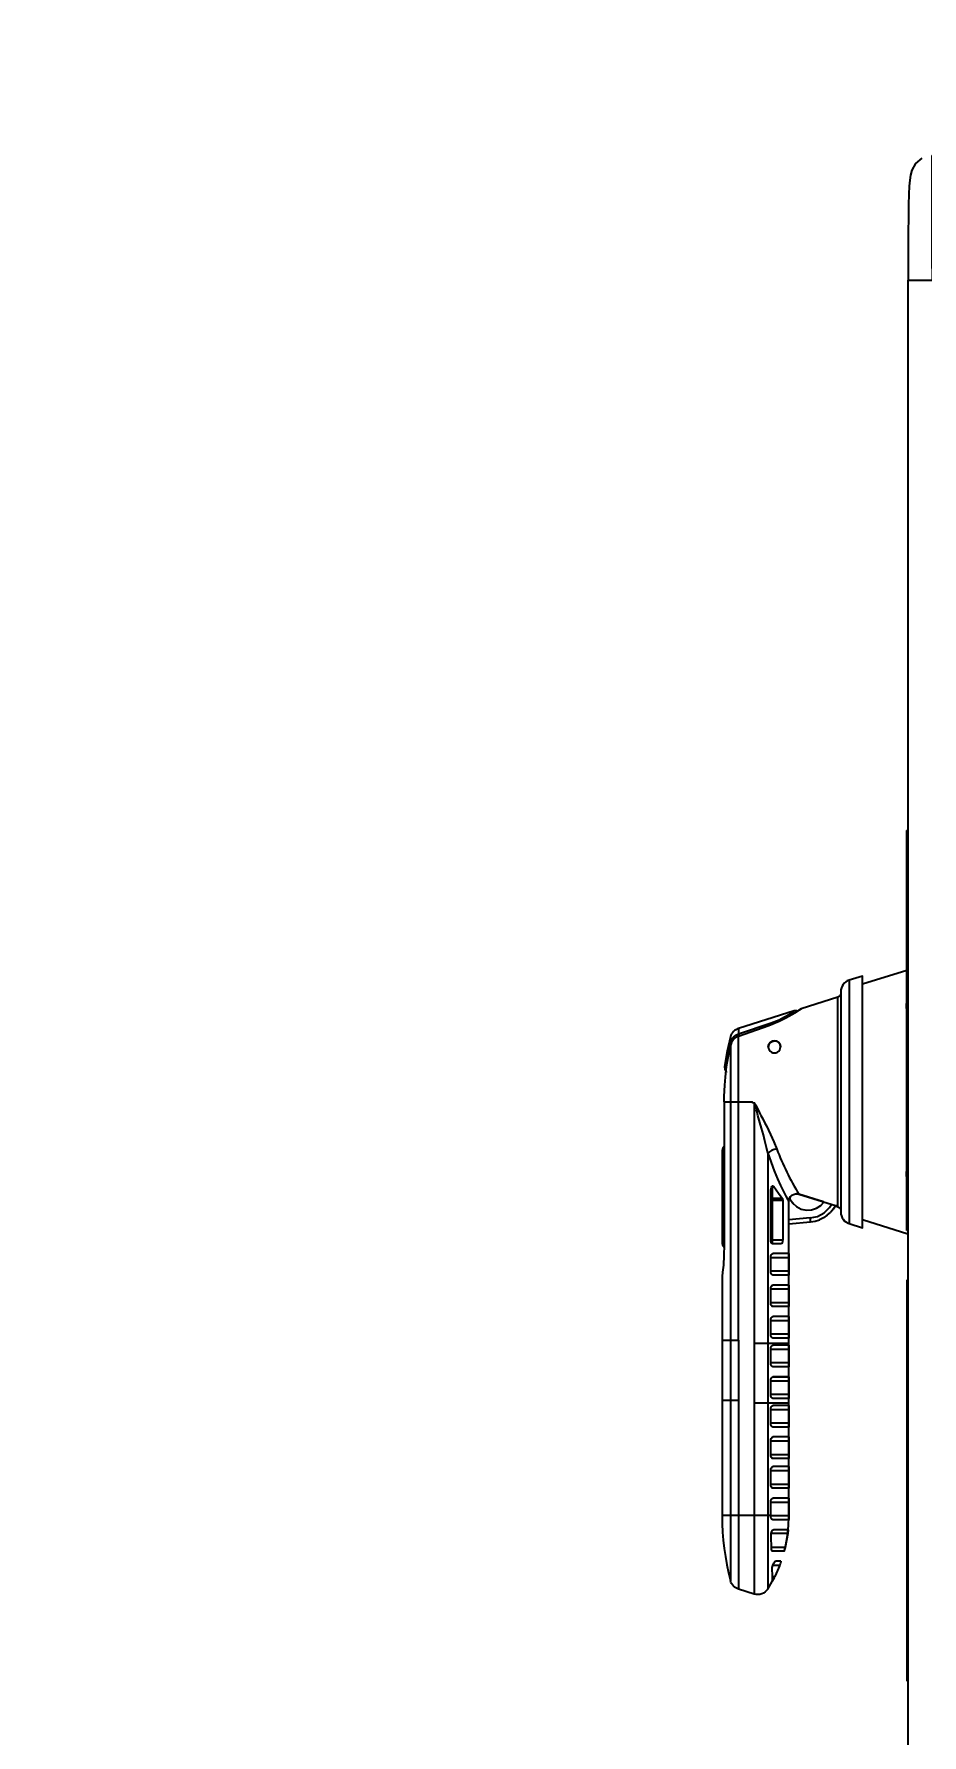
# Model space of a CAD drawing. Header units: feet. Extents: x -17 to 453, y -41 to 31.
# Drawn here: x 48.3068 to 48.5466, y 5.5192 to 5.9787 of the extents above; entities that cross this region are included whole.
import ezdxf
from ezdxf.enums import TextEntityAlignment as Align

# ---------------------------------------------------------------- set-up
doc = ezdxf.new("R2018")
doc.units = ezdxf.units.FT
doc.header["$MEASUREMENT"] = 0
doc.layers.add('E-COMB-BOX', color=42, linetype='Continuous')
doc.layers.add('G-ANNO-TEXT', color=1, linetype='Continuous')
doc.styles.add('NEI-A', font='arial.ttf')
doc.styles.get("Standard").update_dxf_attribs({"font": 'arial.ttf'})

# ---------------------------------------------------------------- blocks, each defined once
blk = doc.blocks.new('DETAIL_TITLE')
at = {"style": 'NEI-A', "flags": 8}
blk.add_attdef('#', text='', height=0.2, dxfattribs=at).set_placement((0.5922, -0.5109), align=Align.MIDDLE_CENTER)
at = {"lineweight": 30, "style": '', "flags": 104}
blk.add_attdef('DETAIL_TITLE', text='', height=0.2, dxfattribs=at).set_placement((0.909896588761212, -0.5251383791434918), align=Align.BOTTOM_LEFT)
at = {"style": 'NEI-A'}
for tag, p in [('SCALE:', (0.9386493124493107, -0.7379200523425924)), ('1"_=_', (1.547398728572484, -0.7379200523425924))]:
    blk.add_attdef(tag, text='', height=0.1, dxfattribs=at).set_placement(p, align=Align.BOTTOM_LEFT)

msp = doc.modelspace()

# ---------------------------------------------------------------- linework, layer by layer
at = {"layer": 'E-COMB-BOX', "lineweight": 25}
for p, q in [((48.54251275426401, 5.655459265105315), (48.54251275426401, 5.7338054800951)), ((48.49492350585085, 5.690234861815332), (48.49492350585085, 5.560845477742157)), ((48.5013349281748, 5.689965639861949), (48.5013349281748, 5.557275988623656)), ((48.50625315361584, 5.651935740710565), (48.50625315361584, 5.667549300728895)), ((48.50572127609818, 5.663704023267908), (48.50901103704074, 5.663704023267908)), ((48.50584341093557, 5.652999495745881), (48.50901103704074, 5.652999495745881)), ((48.49269224683232, 5.651938367266204), (48.49319785879356, 5.651938367266204)), ((48.49263840244165, 5.642917461911182), (48.49263840244165, 5.578469666105011)), ((48.49263840244165, 5.625826464343804), (48.49705758231057, 5.625826464343804)), ((48.49705758231057, 5.625826464343804), (48.49705758231057, 5.55861421872364)), ((48.5013349281748, 5.625081835819087), (48.51072092476416, 5.625081835819087)), ((48.49705758231057, 5.609553638859143), (48.49263840244165, 5.609553638859143)), ((48.51072092476416, 5.608809010334423), (48.5013349281748, 5.608809010334423))]:
    msp.add_line(p, q, dxfattribs=at)
for points in [[(48.5643959026016, 5.946274132426295), (48.54936018482466, 5.945880149079882), (48.54934311221299, 5.945721242463492), (48.54932866615695, 5.945256342114724), (48.54931684665655, 5.944510400312186), (48.54930765371181, 5.943509682612296), (48.54929189437796, 5.940310537839427), (48.54928664126668, 5.935992480362744), (48.54929189437796, 5.930697344186962), (48.54929583421141, 5.928731367288361), (48.5493010873227, 5.926680027331376), (48.54930765371181, 5.924549890705105), (48.54932866615695, 5.918582356284775), (48.54936018482466, 5.91212234268143), (48.54278197621738, 5.91212234268143), (48.54278197621738, 5.274741337966451)], [(48.54663644662314, 5.945223510169193), (48.54490554645457, 5.943795977177357), (48.54390876858814, 5.941914050059326), (48.54354105079815, 5.940596832404487), (48.54333092634673, 5.939280928027468), (48.54318909234202, 5.937649836973322), (48.54308534339414, 5.93547110906766), (48.54301179983614, 5.932592404083206), (48.54296189527893, 5.928875827848714), (48.54293562972251, 5.925478378124814), (48.54291987038864, 5.921533291549403), (48.54291067744388, 5.917060267289799), (48.54290805088824, 5.91212234268143)], [(48.54248517542976, 5.763522330637176), (48.54278197621738, 5.763522330637176)], [(48.54248517542976, 5.763522330637176), (48.54248517542976, 5.7338054800951), (48.54251275426401, 5.7338054800951)], [(48.54278197621738, 5.762256330817372), (48.54248517542976, 5.762256330817372)], [(48.54251275426401, 5.725774786217387), (48.53055141986692, 5.722003052314398)], [(48.5269320261912, 5.723093072906138), (48.5269320261912, 5.657364831224132)], [(48.5247007671727, 5.719573488344855), (48.52468763439448, 5.71940538878372), (48.52464823605985, 5.719242542333866), (48.5245838854466, 5.719087575550944), (48.52449458255475, 5.718944428268413), (48.52438558049557, 5.718817040319745), (48.52425687926907, 5.718708038260568), (48.52411241870873, 5.718621361924356), (48.5239574519258, 5.718558324588933), (48.51401462554018, 5.715423530429308), (48.51401462554018, 5.715430096818414)], [(48.5239574519258, 5.661899579541341), (48.5239574519258, 5.718558324588933)], [(48.54251275426401, 5.715434036651878), (48.54248517542976, 5.715434036651878), (48.54248517542976, 5.716785399530073), (48.54251275426401, 5.716785399530073)], [(48.49332130690875, 5.699669449684092), (48.49360366164035, 5.699303045171931), (48.49492350585085, 5.706372419684391), (48.49523737925014, 5.707144627043359), (48.49569308665417, 5.707763180897228), (48.49633002639753, 5.708285865470136), (48.49705758231057, 5.708620751314584), (48.50588018271456, 5.711596638857824), (48.50802476539688, 5.712447642886074), (48.50935905566339, 5.713112161463688), (48.51100327949575, 5.714064287884185), (48.51185822335749, 5.714615864569163), (48.51212613203304, 5.714797096908516)], [(48.51213269842213, 5.714799723464155), (48.49705758231057, 5.710086369363239), (48.49668067157585, 5.709943222080709), (48.49632608656407, 5.709752796796611), (48.49599908038655, 5.709519033344405), (48.49570227959891, 5.709247184835379), (48.49544356386811, 5.70893856454736), (48.49522555974976, 5.708601052147263), (48.4950508937995, 5.708237274190743), (48.49492350585085, 5.707856423622546)], [(48.49704707608801, 5.690234861815332), (48.49704707608801, 5.708028463017147), (48.50523930313774, 5.710869082944777), (48.50804709111984, 5.712009008093732), (48.50988699334758, 5.71293355567998), (48.51228241209378, 5.714315123948069), (48.51359175008169, 5.715145115531178), (48.51401462554018, 5.715423530429308), (48.51359043680386, 5.715145115531178), (48.51302047422939, 5.714783964130298), (48.51274599916471, 5.714864074077402), (48.51212744531086, 5.714798410186333)], [(48.4949458315738, 5.707849857233439), (48.4940120910428, 5.70393760260356), (48.49330160774144, 5.699672076239736)], [(48.49704707608801, 5.708028463017147), (48.4964639807353, 5.70775004811901), (48.49594523599586, 5.707349498383495), (48.49519010124858, 5.706290996459463), (48.4949208792952, 5.705503029766639)], [(48.49492350585085, 5.707855110344726), (48.49492350585085, 5.706372419684391)], [(48.49705758231057, 5.710086369363239), (48.49705758231057, 5.708620751314584), (48.49713243914639, 5.708396180807131), (48.49723487481646, 5.708094126908214)], [(48.506016763608, 5.711185582899731), (48.50595241299474, 5.711379948017296), (48.50588018271456, 5.711596638857824)], [(48.49319785879356, 5.690234861815332), (48.49321493140523, 5.691735938365163), (48.49326352268461, 5.693237014914996), (48.49334625918737, 5.694736778187007), (48.4935261782489, 5.696929952148702), (48.4938702570381, 5.699806030577516), (48.49433515738687, 5.70266372311683), (48.4949208792952, 5.705503029766639), (48.4949208792952, 5.690234861815332)], [(48.50518939858053, 5.705119552642797), (48.50531153341792, 5.705730226829735), (48.50565692548493, 5.70624765829136), (48.50617435694657, 5.706593050358383), (48.5067850311335, 5.706715185195771), (48.50728801653909, 5.706633761970842)], [(48.49329110151888, 5.699704908185267), (48.49340141685586, 5.698973412438762), (48.49387288359372, 5.698174939523367)], [(48.49319785879356, 5.690234861815332), (48.49319785879356, 5.651629746978186), (48.49313744801375, 5.648739222493337), (48.49298116795303, 5.646174390908191), (48.49279730905804, 5.644209727287416), (48.4926659812759, 5.643076368527566), (48.49265022194203, 5.642948980578895), (48.4926423422751, 5.642899076021683), (48.49264628210857, 5.642917461911182)], [(48.49319785879356, 5.690234861815332), (48.50078335148982, 5.690234861815332), (48.50078335148982, 5.690219102481477), (48.50078860460109, 5.690203343147619), (48.50081093032407, 5.690173137757728), (48.50090811288284, 5.690110100422301), (48.50130340950709, 5.68998533902927), (48.50131916884094, 5.689989278862736), (48.50133361489698, 5.689989278862736), (48.50134937423083, 5.68998533902927), (48.50136513356469, 5.689977459362341), (48.50142948417794, 5.689910482193453), (48.50160283685035, 5.689617621239286), (48.50174992396634, 5.689337893063334), (48.50199944675241, 5.68884804043596), (48.50238817698752, 5.688082399466095), (48.50278216033395, 5.687308878829306), (48.50314593829047, 5.686599708805764), (48.50363185108437, 5.685646269107444), (48.50419787382539, 5.68453392279274), (48.5046036766722, 5.683728883488236), (48.5057094565978, 5.68147661202458), (48.50664319712878, 5.679435778290165), (48.5074245974325, 5.677493440392348), (48.50672199379807, 5.677359486054568), (48.50602726983055, 5.677106023435044), (48.50542447531056, 5.676764571201485), (48.50498584051821, 5.676375840966356), (48.50464832811812, 5.677925508795579), (48.50421625971489, 5.679689240909689), (48.50379469753423, 5.681299319518692), (48.50329565196211, 5.683128715523868), (48.50286358355887, 5.684675756797448), (48.50232776620774, 5.686582636194089), (48.50208743636644, 5.687436266777979), (48.50184973308077, 5.688289897361875), (48.50172628496556, 5.688736411821145), (48.50161334307293, 5.689134335001019), (48.50154636590403, 5.68937203828669), (48.50149383479119, 5.68955458390386), (48.50145968956781, 5.68967015235214), (48.50142948417794, 5.689763395077456), (48.50137563978725, 5.689907855637811), (48.50135331406429, 5.68994725397245), (48.50134280784171, 5.689959073472846), (48.5013349281748, 5.689965639861949), (48.50132048211876, 5.689977459362341), (48.50130340950709, 5.68998533902927)], [(48.49705758231057, 5.625829090899446), (48.49705626903274, 5.690234861815332)], [(48.49319785879356, 5.67823018925014), (48.49284590033742, 5.677769228734839), (48.49269224683232, 5.677096830490296)], [(48.49269224683232, 5.677134915547112), (48.49269224683232, 5.651938367266204), (48.49271194599964, 5.65173086937043), (48.49277235677942, 5.651531251141584), (48.49287085261602, 5.651347392246588), (48.49300349367599, 5.651185859074559), (48.49316502684803, 5.651054531292424), (48.49317553307058, 5.651046651625492)], [(48.49273689827826, 5.677134915547112), (48.4930901700122, 5.677464548280277), (48.49314532768069, 5.677626081452306), (48.49319785879356, 5.677693058621196)], [(48.49319785879356, 5.678073909189395), (48.49318735257098, 5.678051583466434), (48.49310986917953, 5.677766602179194), (48.4930901700122, 5.677464548280277), (48.4931019895126, 5.67724654416193), (48.49310724262389, 5.676994394820225), (48.49310724262389, 5.651938367266204)], [(48.50498584051821, 5.676375840966356), (48.50498584051821, 5.558620785112747), (48.5046719671189, 5.558203162765548), (48.50429374310636, 5.557842011364674), (48.50386298798094, 5.557547837132685), (48.50338889468742, 5.557327206458693), (48.50288459600401, 5.557187999009624), (48.50236585126457, 5.557131528063309), (48.50184447996948, 5.557161733453199), (48.5013349281748, 5.557275988623656), (48.49705495575494, 5.55861421872364), (48.49667935829802, 5.55875867928399), (48.49632608656407, 5.558949104568091), (48.49599776710873, 5.559181554742473), (48.49570227959891, 5.559454716529318), (48.49544356386811, 5.559762023539522), (48.49522424647193, 5.560100849217436), (48.4950508937995, 5.560463313896138), (48.49492350585085, 5.560844164464335)], [(48.50498584051821, 5.676375840966356), (48.50671017429767, 5.671630968197729), (48.50761633599443, 5.669499518293639), (48.5084686533005, 5.667637290342925), (48.50925268015986, 5.666016705511349), (48.5098935597367, 5.664748079135903), (48.51037553269715, 5.66382090499401), (48.51065394759526, 5.663296907143282)], [(48.54251275426401, 5.670047155145151), (48.54248517542976, 5.670047155145151), (48.54248517542976, 5.671398518023345), (48.54251275426401, 5.671398518023345)], [(48.50625315361584, 5.651935740710565), (48.50604302916442, 5.651979078878671), (48.50596029266168, 5.652049995881024), (48.50589725532625, 5.652170817440589), (48.50586179682507, 5.652311338167477), (48.50584866404685, 5.652467618228222), (48.50584866404685, 5.666485545693581), (48.50587624288111, 5.666850636927923), (48.50595766610603, 5.667177643105445), (48.50608899388816, 5.6674205995024), (48.50616910383528, 5.667498082893861), (48.50625315361584, 5.667538794506324), (48.50646853117854, 5.667517782061182), (48.50666289629611, 5.667340489555293), (48.50787767828088, 5.665612215942367), (48.50890991464848, 5.664191249339638), (48.50895062626095, 5.664111139392535), (48.50898345820649, 5.663998197499896), (48.50900447065163, 5.663857676773008), (48.50901103704074, 5.663704023267908), (48.50901103704074, 5.652999495745881), (48.50900447065163, 5.652786744738818), (48.50898477148431, 5.652583186676504), (48.50895193953878, 5.652398014503689), (48.50890860137066, 5.652237794609483), (48.5087943462002, 5.652013224102026), (48.5086590785846, 5.651935740710565)], [(48.50666289629611, 5.667340489555293), (48.50625315361584, 5.667340489555293)], [(48.50625315361584, 5.664191249339638), (48.50604959555353, 5.664154477560638), (48.50587755615892, 5.664048102057111), (48.50584866404685, 5.664010017000286)], [(48.50625315361584, 5.664191249339638), (48.50890991464848, 5.664191249339638)], [(48.51072092476416, 5.654065877336837), (48.51065394759526, 5.654065877336837), (48.51065394759526, 5.663296907143282), (48.51070779198595, 5.663778880103724), (48.51086932515798, 5.664233274229924), (48.51113723383354, 5.664652209854943), (48.51150495162352, 5.665002855033249), (48.51194752624932, 5.665256317652775), (48.51243606559888, 5.665396838379662), (48.5129285447819, 5.665417850824801), (48.51341314429799, 5.665323294821663)], [(48.51065394759526, 5.657303107166527), (48.51656763762493, 5.657820538628147), (48.51656632434711, 5.657841551073286), (48.51656107123582, 5.657901961853073), (48.51655187829107, 5.657999144411852), (48.51654005879068, 5.65813047219399), (48.51652561273464, 5.65829200536602), (48.51650985340078, 5.658474550983193), (48.51649278078911, 5.658674169212042), (48.51647439489961, 5.658880353829996), (48.51841279296396, 5.659316362066694), (48.52022905619092, 5.660293440765798), (48.52170649373996, 5.661731479980202), (48.52218190031131, 5.662548338785097)], [(48.5108890243253, 5.664321263843954), (48.5109875201619, 5.66408881366957), (48.51173871507572, 5.662895044129943), (48.51277620455462, 5.661940291153801), (48.51402775831838, 5.661292845187866), (48.51540670003082, 5.660996044400235), (48.51681453385533, 5.661072214513874), (48.51815276395532, 5.661516102417496), (48.51932814760545, 5.662294876165575), (48.52013450018778, 5.663180025417178)], [(48.51113723383354, 5.664652209854943), (48.51093367577121, 5.664334396622166)], [(48.51206572125326, 5.662536519284707), (48.51173871507572, 5.662895044129943)], [(48.52007671596364, 5.663215483918359), (48.51341314429799, 5.665323294821663), (48.52354245613424, 5.662118896937509), (48.52312089395358, 5.662251537997468)], [(48.52326535451395, 5.662168801494721), (48.52275974255271, 5.661365075468038), (48.52197965552681, 5.66042082871447)], [(48.52275974255271, 5.661365075468038), (48.52327060762522, 5.662176681161647)], [(48.52351619057782, 5.662037473712581), (48.5239574519258, 5.661899579541341), (48.52411241870873, 5.661836542205915), (48.52425687926907, 5.661749865869701), (48.52438558049557, 5.661640863810528), (48.52449458255475, 5.661513475861852), (48.5245838854466, 5.661370328579324), (48.52464823605985, 5.661215361796401), (48.52468763439448, 5.661052515346551), (48.5247007671727, 5.660884415785413)], [(48.51647439489961, 5.658880353829996), (48.51065394759526, 5.658370802035303)], [(48.51656763762493, 5.657820538628147), (48.51777847977624, 5.658014903745709), (48.51894861031509, 5.658381308257876)], [(48.52107086727442, 5.65959740352047), (48.52005307696286, 5.65891318577553), (48.51894861031509, 5.658381308257876)], [(48.52107086727442, 5.65959740352047), (48.52197965552681, 5.66042082871447)], [(48.53055141986692, 5.658454851815873), (48.54278197621738, 5.654597754854492)], [(48.51072092476416, 5.578468352827191), (48.51072092476416, 5.654065877336837)], [(48.54251275426401, 5.65672526492512), (48.54278197621738, 5.65672526492512)], [(48.54278197621738, 5.655459265105315), (48.54251275426401, 5.655459265105315)], [(48.49310724262389, 5.651938367266204), (48.4931269417912, 5.65173086937043), (48.4931400745694, 5.651673085146292)], [(48.50636740878631, 5.643429640261516), (48.50615991089052, 5.643501870541693), (48.50597079888424, 5.643715934826578), (48.50589331549278, 5.643874841442965), (48.505832904713, 5.644058700337958), (48.50579350637836, 5.644268824789377), (48.50578037360014, 5.644488142185548), (48.50576855409976, 5.648209971531323), (48.50578168687796, 5.648430602205313), (48.5058210852126, 5.648643353212375), (48.50588018271456, 5.648828525385189), (48.50595897938386, 5.64899005855722), (48.50614809139012, 5.64920674939775), (48.50635821584156, 5.649278979677923)], [(48.50576986737758, 5.648215224642609), (48.51069728576338, 5.648215224642609)], [(48.50604302916442, 5.651979078878671), (48.50591170138228, 5.652060502103597), (48.50588018271456, 5.652094647326949)], [(48.5086590785846, 5.651935740710565), (48.50625315361584, 5.651935740710565)], [(48.51064344137271, 5.649278979677923), (48.50635821584156, 5.649278979677923)], [(48.51064344137271, 5.649278979677923), (48.51066708037348, 5.649197556452997), (48.51068415298517, 5.648967732834254), (48.51069334592991, 5.648623654045059), (48.51069728576338, 5.648215224642609), (48.51069728576338, 5.64449339529683), (48.51069334592991, 5.644084965894384), (48.51068415298517, 5.643740887105182), (48.51066708037348, 5.643511063486444), (48.51064344137271, 5.643429640261516)], [(48.51069728576338, 5.64449339529683), (48.50578037360014, 5.64449339529683)], [(48.51064344137271, 5.643429640261516), (48.50625709344931, 5.643429640261516)], [(48.50636740878631, 5.634920913256827), (48.50615991089052, 5.634993143537004), (48.50597079888424, 5.635207207821887), (48.50589331549278, 5.635366114438272), (48.505832904713, 5.635549973333264), (48.50579350637836, 5.635760097784686), (48.50578037360014, 5.635978101903034), (48.50576855409976, 5.639701244526633), (48.50578168687796, 5.639921875200624), (48.5058210852126, 5.640134626207685), (48.50588018271456, 5.640319798380499), (48.50595897938386, 5.640480018274708), (48.50614809139012, 5.640696709115236), (48.50635821584156, 5.640770252673233)], [(48.50576986737758, 5.639706497637919), (48.51069728576338, 5.639706497637919)], [(48.51064344137271, 5.640770252673233), (48.50635821584156, 5.640770252673233)], [(48.51064344137271, 5.640770252673233), (48.51066708037348, 5.640688829448308), (48.51068415298517, 5.640459005829566), (48.51069334592991, 5.640114927040365), (48.51069728576338, 5.639706497637919), (48.51069728576338, 5.63598466829214), (48.51069334592991, 5.635576238889695), (48.51068415298517, 5.635232160100491), (48.51066708037348, 5.635002336481755), (48.51064344137271, 5.634920913256827)], [(48.54278197621738, 5.641950889434648), (48.54251275426401, 5.641950889434648), (48.54251275426401, 5.533886510624967), (48.54278197621738, 5.533886510624967)], [(48.51069728576338, 5.63598466829214), (48.50578037360014, 5.63598466829214)], [(48.51064344137271, 5.634920913256827), (48.50625840672713, 5.634920913256827)], [(48.50636740878631, 5.626412186252135), (48.50615991089052, 5.626484416532315), (48.50597079888424, 5.626698480817198), (48.50589331549278, 5.626857387433582), (48.505832904713, 5.627041246328574), (48.50579350637836, 5.627251370779998), (48.50578037360014, 5.627469374898345), (48.50576855409976, 5.631192517521944), (48.50578168687796, 5.631413148195936), (48.5058210852126, 5.631624585925174), (48.50588018271456, 5.63181107137581), (48.50595897938386, 5.63197129127002), (48.50614809139012, 5.632187982110542), (48.50635821584156, 5.632261525668541)], [(48.50576986737758, 5.63119777063323), (48.51069728576338, 5.63119777063323)], [(48.51064344137271, 5.632261525668541), (48.50635821584156, 5.632261525668541)], [(48.51064344137271, 5.632261525668541), (48.51066708037348, 5.632180102443616), (48.51068415298517, 5.631950278824876), (48.51069334592991, 5.631606200035676), (48.51069728576338, 5.63119777063323), (48.51069728576338, 5.627474628009629), (48.51069334592991, 5.627067511885004), (48.51068415298517, 5.62672211981798), (48.51066708037348, 5.626493609477065), (48.51064344137271, 5.626412186252135)], [(48.51069728576338, 5.627474628009629), (48.50578037360014, 5.627474628009629)], [(48.51064344137271, 5.626412186252135), (48.50625840672713, 5.626412186252135)], [(48.50636740878631, 5.618646774494346), (48.50615991089052, 5.618719004774519), (48.50597079888424, 5.618934382337226), (48.50589331549278, 5.619091975675791), (48.505832904713, 5.619275834570786), (48.50579350637836, 5.619485959022207), (48.50578037360014, 5.619705276418374), (48.50576855409976, 5.623428419041972), (48.50578168687796, 5.623649049715961), (48.5058210852126, 5.623860487445205), (48.50588018271456, 5.624045659618019), (48.50595897938386, 5.624207192790048), (48.50614809139012, 5.624423883630575), (48.50635821584156, 5.624497427188575)], [(48.50576986737758, 5.623433672153256), (48.51069728576338, 5.623433672153256)], [(48.51064344137271, 5.624497427188575), (48.50635821584156, 5.624497427188575)], [(48.51064344137271, 5.624497427188575), (48.51066708037348, 5.624416003963647), (48.51068415298517, 5.624186180344907), (48.51069334592991, 5.623840788277884), (48.51069728576338, 5.623433672153256), (48.51069728576338, 5.619710529529658), (48.51069334592991, 5.619303413405032), (48.51068415298517, 5.618958021338013), (48.51066708037348, 5.618728197719272), (48.51064344137271, 5.618646774494346)], [(48.50636740878631, 5.610138047489657), (48.50615991089052, 5.61021027776983), (48.50597079888424, 5.610424342054713), (48.50589331549278, 5.610583248671102), (48.505832904713, 5.610767107566094), (48.50579350637836, 5.610977232017513), (48.50578037360014, 5.611196549413685), (48.50576855409976, 5.614918378759461), (48.50578168687796, 5.615139009433451), (48.5058210852126, 5.615351760440511), (48.50588018271456, 5.61553693261333), (48.50595897938386, 5.615698465785359), (48.50614809139012, 5.615915156625887), (48.50635821584156, 5.615988700183881), (48.51046483558898, 5.615988700183881), (48.51064344137271, 5.615987386906063), (48.51066708037348, 5.615907276958958), (48.51068415298517, 5.615677453340219), (48.51069334592991, 5.615332061273195), (48.51069728576338, 5.614924945148568), (48.51069728576338, 5.611201802524969), (48.51069334592991, 5.610793373122521), (48.51068415298517, 5.610449294333322), (48.51066708037348, 5.610219470714583), (48.51064344137271, 5.610138047489657)], [(48.51069728576338, 5.619710529529658), (48.50578037360014, 5.619710529529658)], [(48.51064344137271, 5.618646774494346), (48.50625840672713, 5.618646774494346)], [(48.51064344137271, 5.615987386906063), (48.50635821584156, 5.615987386906063)], [(48.50576986737758, 5.614924945148568), (48.51069728576338, 5.614924945148568)], [(48.51069728576338, 5.611201802524969), (48.50578037360014, 5.611201802524969)], [(48.50636740878631, 5.602373949009683), (48.50615991089052, 5.602446179289861), (48.50597079888424, 5.602660243574746), (48.50589331549278, 5.602819150191128), (48.505832904713, 5.603003009086125), (48.50579350637836, 5.603213133537544), (48.50578037360014, 5.603432450933713), (48.50576855409976, 5.60715428027949), (48.50578168687796, 5.607374910953482), (48.5058210852126, 5.607587661960545), (48.50588018271456, 5.607772834133357), (48.50595897938386, 5.607933054027567), (48.50614809139012, 5.608149744868093), (48.50635821584156, 5.60822328842609)], [(48.50576986737758, 5.607159533390774), (48.51069728576338, 5.607159533390774)], [(48.51064344137271, 5.610138047489657), (48.50625840672713, 5.610138047489657)], [(48.51064344137271, 5.60822328842609), (48.50635821584156, 5.60822328842609)], [(48.51064344137271, 5.60822328842609), (48.51066708037348, 5.608141865201165), (48.51068415298517, 5.607912041582424), (48.51069334592991, 5.607567962793226), (48.51069728576338, 5.607159533390774), (48.51069728576338, 5.603437704044997), (48.51069334592991, 5.603029274642552), (48.51068415298517, 5.602685195853349), (48.51066708037348, 5.602455372234608), (48.51064344137271, 5.602373949009683)], [(48.51069728576338, 5.603437704044997), (48.50578037360014, 5.603437704044997)], [(48.51064344137271, 5.602373949009683), (48.50625840672713, 5.602373949009683)], [(48.50636740878631, 5.593865222004994), (48.50615991089052, 5.593937452285171), (48.50597079888424, 5.594151516570054), (48.50589331549278, 5.594310423186439), (48.505832904713, 5.594494282081431), (48.50579350637836, 5.594704406532852), (48.50578037360014, 5.594922410651202), (48.50576855409976, 5.598645553274801), (48.50578168687796, 5.59886618394879), (48.5058210852126, 5.599077621678031), (48.50588018271456, 5.599264107128667), (48.50595897938386, 5.599424327022876), (48.50614809139012, 5.599641017863403), (48.50635821584156, 5.599714561421401)], [(48.50576986737758, 5.598650806386084), (48.51069728576338, 5.598650806386084)], [(48.51064344137271, 5.599714561421401), (48.50635821584156, 5.599714561421401)], [(48.51064344137271, 5.599714561421401), (48.51066708037348, 5.599633138196473), (48.51068415298517, 5.599403314577733), (48.51069334592991, 5.599059235788537), (48.51069728576338, 5.598650806386084), (48.51069728576338, 5.594927663762486), (48.51069334592991, 5.594520547637863), (48.51068415298517, 5.594176468848659), (48.51066708037348, 5.59394664522992), (48.51064344137271, 5.593865222004994)], [(48.51069728576338, 5.594927663762486), (48.50578037360014, 5.594927663762486)], [(48.51064344137271, 5.593865222004994), (48.50625840672713, 5.593865222004994)], [(48.50636740878631, 5.585852914016784), (48.50615991089052, 5.585926457574781), (48.50597079888424, 5.586140521859665), (48.50589331549278, 5.586299428476051), (48.505832904713, 5.586483287371044), (48.50579350637836, 5.586693411822467), (48.50578037360014, 5.586911415940812), (48.50576855409976, 5.590634558564413), (48.50578168687796, 5.590855189238404), (48.5058210852126, 5.591066626967644), (48.50588018271456, 5.591253112418279), (48.50595897938386, 5.591413332312486), (48.50614809139012, 5.591630023153011), (48.50635821584156, 5.591703566711009)], [(48.50576986737758, 5.590639811675699), (48.51069728576338, 5.590639811675699)], [(48.51064344137271, 5.591703566711009), (48.50635821584156, 5.591703566711009)], [(48.51064344137271, 5.591703566711009), (48.51066708037348, 5.591622143486085), (48.51068415298517, 5.591392319867346), (48.51069334592991, 5.591048241078145), (48.51069728576338, 5.590639811675699), (48.51069728576338, 5.586916669052098), (48.51069334592991, 5.58650955292747), (48.51068415298517, 5.586165474138272), (48.51066708037348, 5.58593433724171), (48.51064344137271, 5.585852914016784)], [(48.51069728576338, 5.586916669052098), (48.50578037360014, 5.586916669052098)], [(48.51064344137271, 5.585852914016784), (48.50625840672713, 5.585852914016784)], [(48.50578037360014, 5.578472292660656), (48.50576986737758, 5.582125831559721), (48.50578168687796, 5.582345148955893), (48.5058210852126, 5.582557899962954), (48.50588018271456, 5.582744385413591), (48.50595897938386, 5.582904605307797), (48.50614809139012, 5.583121296148322), (48.50635821584156, 5.583194839706319)], [(48.50576986737758, 5.582131084671003), (48.51069728576338, 5.582131084671003)], [(48.51064344137271, 5.583194839706319), (48.50635821584156, 5.583194839706319)], [(48.51069728576338, 5.582131084671003), (48.51069728576338, 5.578407942047409), (48.51069203265209, 5.578046790646529), (48.5106802131517, 5.577744736747612), (48.51065920070655, 5.577478141349872), (48.51064475465053, 5.577382272068912), (48.51062636876102, 5.577344187012093)], [(48.51064344137271, 5.583194839706319), (48.51066708037348, 5.583113416481396), (48.51068415298517, 5.582883592862657), (48.51069334592991, 5.582538200795633), (48.51069728576338, 5.582131084671003)], [(48.49263840244165, 5.578473605938473), (48.49267517422065, 5.576246286753424), (48.49278286300199, 5.574021594124013), (48.4929614687857, 5.571800841328072), (48.49321230484959, 5.56958665492123), (48.49353405791583, 5.567381661459141), (48.49392672798442, 5.565188487497444), (48.49439031505536, 5.56300975959178), (48.49492350585085, 5.560846791019976)], [(48.5063490228968, 5.577344187012093), (48.50619799594735, 5.577382272068912), (48.50609818683292, 5.577453189071267), (48.50591958104921, 5.577711904802079), (48.5058145188235, 5.578042850813063), (48.50578037360014, 5.57840268893612), (48.50578037360014, 5.578472292660656), (48.49263971571947, 5.578472292660656)], [(48.51069728576338, 5.578407942047409), (48.50578037360014, 5.578407942047409)], [(48.50629255195049, 5.568835460007404), (48.50617435694657, 5.568874858342043), (48.50609030716598, 5.568978607289932), (48.50603908933095, 5.569130947517214), (48.50601807688582, 5.569321372801313), (48.50590250843753, 5.573270399210188), (48.50590776154881, 5.573480523661606), (48.5059366536609, 5.573698527779955), (48.50599049805157, 5.573920471731769), (48.50606929472085, 5.574138475850116), (48.50617173039092, 5.574336780801145), (48.50630699800653, 5.574519326418315), (48.50646196478944, 5.574642774533524), (48.50661824485018, 5.57468611270163)], [(48.51062636876102, 5.577344187012093), (48.50627153950533, 5.577344187012093)], [(48.50661824485018, 5.57468611270163), (48.51045038953296, 5.57468611270163)], [(48.51045038953296, 5.57468611270163), (48.51046483558898, 5.574630955033132), (48.51046352231118, 5.574474674972387), (48.51045432936642, 5.574321021467289), (48.51043725675473, 5.574124029794082), (48.51041230447613, 5.573887639786234), (48.51037947253059, 5.573622357666314), (48.50969525478568, 5.569899215042717), (48.50966373611794, 5.569765260704941), (48.50960857844945, 5.569548569864413), (48.50954028800275, 5.569295107244885), (48.50945361166654, 5.569011439235467), (48.5094023938315, 5.568877484897687), (48.50937218844161, 5.568835460007404)], [(48.50944310544396, 5.568805254617512), (48.50986992073591, 5.570555853953406), (48.51033219452903, 5.573106239482516), (48.51061586253846, 5.575681577290233), (48.51071961148634, 5.578271361153985)], [(48.51071961148634, 5.578472292660656), (48.51069728576338, 5.578472292660656)], [(48.51071961148634, 5.578472292660656), (48.51071961148634, 5.578281867376555)], [(48.51037947253059, 5.573622357666314), (48.50592614743832, 5.573622357666314)], [(48.50969525478568, 5.569899215042717), (48.50600100427413, 5.569899215042717)], [(48.50855007652543, 5.566176072419118), (48.50855270308108, 5.566123541306265), (48.50851330474643, 5.565964634689875), (48.50841612218765, 5.565661267513141), (48.50833075912927, 5.565422250949648), (48.50821519068099, 5.565112317383803), (48.50687039419189, 5.562037934003966), (48.50672987346501, 5.561759519105836), (48.50660117223851, 5.561513936153233), (48.50649217017934, 5.561314317924389), (48.50640680712094, 5.561168544086215), (48.50634245650769, 5.561066108416148), (48.50629649178395, 5.5610017578029), (48.50626891294971, 5.560975492246475), (48.50625972000495, 5.560983371913401), (48.50622688805942, 5.562093091672464), (48.50616516400181, 5.564245554021696), (48.50617961005786, 5.564437292583618), (48.5062321411707, 5.564680248980572), (48.50632538389602, 5.564971796656916), (48.50646459134508, 5.565307995779191), (48.50664845024007, 5.565661267513141), (48.50678371785568, 5.56587139196456), (48.5068520083024, 5.565960694856414), (48.50701748130788, 5.566128794417549), (48.50713173647835, 5.566176072419118)], [(48.50937218844161, 5.568835460007404), (48.50623082789288, 5.568835460007404)], [(48.50638448139798, 5.565112317383803), (48.50821519068099, 5.565112317383803)], [(48.50855007652543, 5.566176072419118), (48.50713173647835, 5.566176072419118)], [(48.50498715379603, 5.558623411668389), (48.50629255195049, 5.560861237076013), (48.50653419506962, 5.561320884313493)], [(48.50622951461506, 5.562037934003966), (48.50687039419189, 5.562037934003966)]]:
    msp.add_lwpolyline(points, dxfattribs=at)
msp.add_lwpolyline([(48.5269320261912, 5.657364831224132), (48.53055141986692, 5.656223592797357), (48.53055141986692, 5.724234311332914), (48.5269320261912, 5.723093072906138), (48.52646449928682, 5.722903960899858), (48.5260337441614, 5.722643931891232), (48.52564764048191, 5.722318238991525), (48.52531800774875, 5.72193738842333), (48.52505272562884, 5.721507946575741), (48.52485967378909, 5.721043046226972), (48.52474016550735, 5.720553193599599), (48.5247007671727, 5.720050208194014), (48.5247007671727, 5.660407695936257), (48.52474016550735, 5.659904710530669), (48.52485967378909, 5.659414857903299), (48.52505272562884, 5.65894995755453), (48.52531800774875, 5.658520515706941), (48.52564764048191, 5.658139665138741), (48.5260337441614, 5.657813972239039), (48.52646449928682, 5.657553943230408)], close=True, dxfattribs=at)
msp.add_lwpolyline([(48.50843319479932, 5.705119552642797), (48.50830843340628, 5.705749925997059), (48.50795122183888, 5.706285743348177), (48.50741671776559, 5.706642954915592), (48.5067850311335, 5.706767716308624), (48.50615465777923, 5.706642954915592), (48.50561884042813, 5.706285743348177), (48.50526162886069, 5.705749925997059), (48.50513686746768, 5.705119552642797, -0.9999656880669344)], format="xyb", close=True, dxfattribs=at)
for centre, radius, start, end in [((48.50678503113346, 5.7051195270051), 0.001648163666056479, 179.9991087464075, 0.0008912535925169338), ((48.57349910377297, 5.70244817143338), 0.07062987320861085, 200.6903290478585, 211.7103746884304)]:
    msp.add_arc(centre, radius, start, end, dxfattribs=at)

# ---------------------------------------------------------------- block references
at = {"layer": 'G-ANNO-TEXT'}
ref = msp.add_blockref('DETAIL_TITLE', (9.901282352099509, 15.51620765287918), dxfattribs=at)
lines = msp.add_mtext('{\\LSTEEL SUPPORT POST GROUNDING (BELOW GRADE)}', dxfattribs={"layer": '0', "insert": (10.81117894086072, 15.29106927373569), "char_height": 7.505547066848568, "attachment_point": 1})
ref.add_attrib('DETAIL_TITLE', '', (10.81117894086072, 15.29106927373569)).embed_mtext(lines)
ref = msp.add_blockref('DETAIL_TITLE', (0.1559634606227167, 15.44212446861274), dxfattribs=at)
lines = msp.add_mtext('{\\LMECHANICAL COMPRESSION SPLIT BOLT "TEE" CONNECTION}', dxfattribs={"layer": '0', "insert": (1.065860049383931, 15.21698608946925), "char_height": 8.503692984807463, "attachment_point": 1})
ref.add_attrib('DETAIL_TITLE', '', (1.065860049383931, 15.21698608946925)).embed_mtext(lines)

doc.saveas('drawing.dxf')
